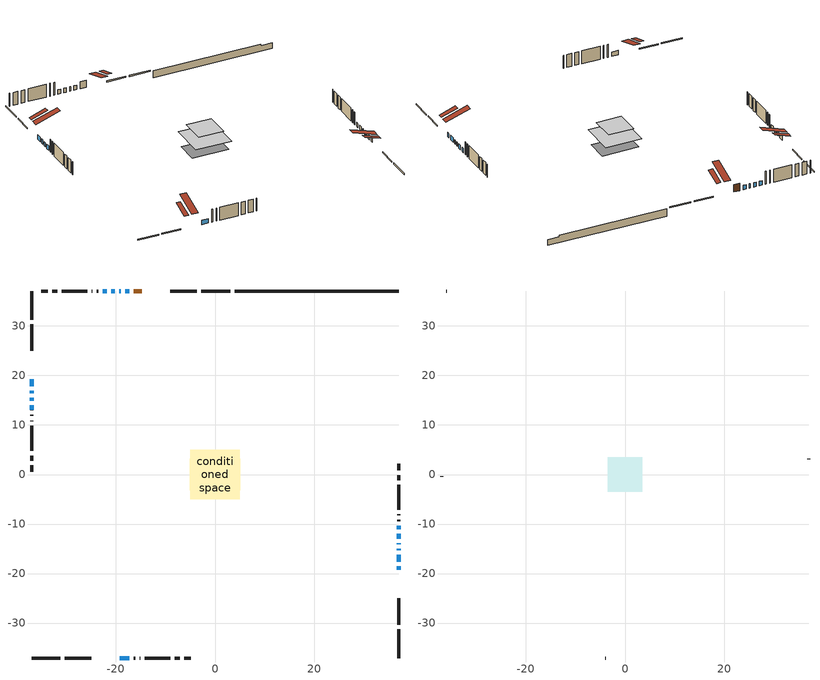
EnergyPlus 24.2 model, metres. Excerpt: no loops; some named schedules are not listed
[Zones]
conditioned space
 floor adiabatic (AdiabaticFloorConstruction): -4.99,-4.99 -4.99,4.99 4.99,4.99 4.99,-4.99 z1.67
 floor foundation (Slab1 construction): -5.09,-3.19 -5.09,3.19 5.09,3.19 5.09,-3.19 z-1.68
 wall outside (RimJoist1 construction): 3.03,37.06 -2.8,37.06 / -37.06,-37.06 -31.23,-37.06 / -37.06,37.06 -37.06,31.23 / 37.06,-37.06 37.06,-31.23 z0.45:0.75
 wall outside (RimJoist2 construction): -3.73,37.06 -9.02,37.06 / -30.3,-37.06 -25.01,-37.06 / -37.06,30.3 -37.06,25.01 / 37.06,-30.3 37.06,-25.01 z0.45:0.75
 wall outside (AdiabaticWallConstruction 1): -14.79,37.06 -16.41,37.06 z0.45:2.48
 wall outside (AdiabaticWallConstruction): -17.33,37.06 -18.15,37.06 / 37.06,-19.24 37.06,-18.53 / 37.06,-17.61 37.06,-16.21 / -37.06,19.24 -37.06,17.84 / -37.06,16.92 -37.06,16.44 / -19.08,37.06 -19.32,37.06 / 37.06,-15.28 37.06,-15.04 / 37.06,-14.11 37.06,-13.87 / -20.24,37.06 -20.95,37.06 / -21.88,37.06 -22.64,37.06 / -37.06,15.51 -37.06,14.9 / -37.06,13.97 -37.06,13.03 / -19.24,-37.06 -17.36,-37.06 / 37.06,-12.95 37.06,-12 / 37.06,-11.08 37.06,-10.33 z0.45:1.67
 wall outside (Wall1 construction): -23.56,37.06 -23.84,37.06 / -16.43,-37.06 -16.15,-37.06 / -37.06,12.1 -37.06,11.82 / 37.06,-9.4 37.06,-9.12 z0.45:4.11
 wall outside (Wall2 construction): -24.77,37.06 -24.92,37.06 / -15.22,-37.06 -15.07,-37.06 / -37.06,10.89 -37.06,10.74 / 37.06,-8.19 37.06,-8.04 z0.45:4.11
 wall outside (Wall3 construction): -25.85,37.06 -30.91,37.06 / -14.14,-37.06 -9.08,-37.06 / -37.06,9.81 -37.06,4.75 / 37.06,-7.11 37.06,-2.05 z0.45:4.11
 wall outside (Wall4 construction): -31.84,37.06 -32.84,37.06 / -8.15,-37.06 -7.15,-37.06 / -37.06,3.82 -37.06,2.82 / 37.06,-1.12 37.06,-0.12 z0.45:4.11
 wall outside (Wall5 construction): -33.77,37.06 -35.09,37.06 / -6.22,-37.06 -4.9,-37.06 / -37.06,1.89 -37.06,0.58 / 37.06,0.81 37.06,2.12 z0.45:4.11
 wall foundation (FoundationWall1 construction): 3.96,37.06,-1.68 3.96,37.06,0.45 33.75,37.06,0.45 33.75,37.06,0.01 37.06,37.06,0.01 37.06,37.06,-1.68
 window (WindowConstruction): -17.34,37.06 -18.15,37.06 z0.45:1.67
 window (WindowConstruction 8): 37.06,-19.24 37.06,-18.54 z0.45:1.67
 window (WindowConstruction 9): 37.06,-17.61 37.06,-16.21 z0.45:1.67
 window (WindowConstruction 10): -37.06,19.24 -37.06,17.84 z0.45:1.67
 window (WindowConstruction 11): -37.06,16.92 -37.06,16.44 z0.45:1.67
 window (WindowConstruction 12): -19.08,37.06 -19.32,37.06 z0.45:1.67
 window (WindowConstruction 13): 37.06,-15.28 37.06,-15.04 z0.45:1.67
 window (WindowConstruction 14): 37.06,-14.11 37.06,-13.88 z0.45:1.67
 window (WindowConstruction 1): -20.25,37.06 -20.95,37.06 z0.45:1.67
 window (WindowConstruction 2): -21.88,37.06 -22.63,37.06 z0.45:1.67
 window (WindowConstruction 3): -37.06,15.51 -37.06,14.9 z0.45:1.67
 window (WindowConstruction 4): -37.06,13.97 -37.06,13.03 z0.45:1.67
 window (WindowConstruction 5): -19.24,-37.06 -17.36,-37.06 z0.45:1.67
 window (WindowConstruction 6): 37.06,-12.95 37.06,-12 z0.45:1.67
 window (WindowConstruction 7): 37.06,-11.07 37.06,-10.33 z0.45:1.67
 door (Door): -14.79,37.06 -16.41,37.06 z0.45:2.48
 ceiling adiabatic (AdiabaticFloorConstruction): 4.99,-4.99 4.99,4.99 -4.99,4.99 -4.99,-4.99 z1.67
 roof outside (Roof1 construction): -11.16,37.06,4.11 -11.16,32.49,5.63 -9.95,32.49,5.63 -9.95,37.06,4.11; -22.87,-37.06,4.11 -22.87,-32.49,5.63 -24.08,-32.49,5.63 -24.08,-37.06,4.11; -37.06,22.87,4.11 -32.49,22.87,5.63 -32.49,24.08,5.63 -37.06,24.08,4.11; 37.06,-22.87,4.11 32.49,-22.87,5.63 32.49,-24.08,5.63 37.06,-24.08,4.11
attic - vented
 floor to conditioned space (Floor1 construction Reversed): -3.45,-3.45 -3.45,3.45 3.45,3.45 3.45,-3.45 z4.11
 wall outside (Wall6 construction): -36.01,37.06 -36.13,37.06 / -3.97,-37.06 -3.86,-37.06 / -37.06,-0.35 -37.06,-0.47 / 37.06,3.05 37.06,3.17 z0.45:4.11
 roof outside (Roof2 construction): -13.86,37.06,4.11 -13.86,30.34,6.35 -12.09,30.34,6.35 -12.09,37.06,4.11; -20.17,-37.06,4.11 -20.17,-30.34,6.35 -21.94,-30.34,6.35 -21.94,-37.06,4.11; -37.06,20.17,4.11 -30.34,20.17,6.35 -30.34,21.94,6.35 -37.06,21.94,4.11; 37.06,-20.17,4.11 30.34,-20.17,6.35 30.34,-21.94,6.35 37.06,-21.94,4.11
[Building]
Building 1: Terrain=Suburbs
[Site:Location]
Yorkton_SK: Latitude {deg}=51.26; Longitude {deg}=-102.46; Time Zone {hr}=-6; Elevation {m}=498; Keep Site Location Information=Yes
[Site:GroundTemperature:Shallow]
-4.19528, -6.84742, -7.05981, -5.80124, -0.748752, 4.2802, 8.64002, 11.4019, 11.6365, 9.39021, 5.14156, 0.266876
[Site:WaterMainsTemperature]
Calculation Method=Schedule; Temperature Schedule=mains temperature schedule
[Material] Roughness=Rough; Thermal Absorptance=0.9
Name | Thickness {m} | Conductivity {W/m-K} | Density {kg/m3} | Specific Heat {J/kg-K} | Solar Absorptance | Visible Absorptance
asphalt or fiberglass shingles | 0.00635 | 0.162714 | 1121.4 | 1465.45 | 0.84 | 0.84
ceiling loosefill ins | 0.338667 | 0.0480833 | 16.02 | 1046.75 | 0.7 | 0.7
ceiling stud and cavity | 0.1397 | 0.12494 | 65.682 | 1177.47 | 0.7 | 0.7
concrete 4.0 in. | 0.1016 | 1.803125 | 2242.8 | 837.4 | 0.7 | 0.7
concrete 8.0 in. | 0.2032 | 1.803125 | 2242.8 | 837.4 | 0.7 | 0.7
door material | 0.04445 | 0.0451087 | 512.64 | 1214.23 | 0.7 | 0.7
exterior vertical ins | 0.0231078 | 0.029427 | 32.04 | 1214.23 | 0.7 | 0.7
floor covering | 0.0127 | 0.0433444 | 54.468 | 1339.84 | 0.6 | 0.6
floor rigid ins; wall rigid ins | 0.512978 | 0.029427 | 32.04 | 1214.23 | 0.7 | 0.7
floor stud and cavity | 0.1397 | 1.75129 | 37.0049 | 1207.88 | 0.7 | 0.7
furniture material conditioned space 1 | 0.1524 | 0.115458 | 640.8 | 1214.23 | 0.6 | 0.6
gypsum board | 0.0127 | 0.160291 | 801 | 837.4 | 0.6 | 0.6
gypsum board 1 | 0.0127 | 0.160291 | 801 | 837.4 | 0.7 | 0.7
osb sheathing 0.5 in. | 0.0127 | 0.115458 | 512.64 | 1214.23 | 0.7 | 0.7
osb sheathing 0.75 in. | 0.01905 | 0.115458 | 512.64 | 1214.23 | 0.7 | 0.7
osb sheathing 2.0 in. | 0.0508 | 0.115458 | 512.64 | 1214.23 | 0.7 | 0.7
rim joist rigid ins | 0.051816 | 0.029427 | 32.04 | 1214.23 | 0.7 | 0.7
rim joist stud and cavity | 0.0508 | 0.271007 | 50.32683 | 1063.81 | 0.6 | 0.6
rim joist stud and cavity 1 | 0.0508 | 0.0440741 | 125.044 | 1163.47 | 0.6 | 0.6
roof stud and cavity | 0.2032 | 0.171782 | 78.34581 | 1123.46 | 0.7 | 0.7
wall stud and cavity | 0.1397 | 0.123006 | 139.0536 | 1170.24 | 0.7 | 0.7
wall stud and cavity 1 | 0.1397 | 0.126336 | 139.0536 | 1170.24 | 0.7 | 0.7
wall stud and cavity 2 | 0.1397 | 0.114817 | 139.0536 | 1170.24 | 0.7 | 0.7
wall stud and cavity 3 | 0.1397 | 0.115318 | 139.0536 | 1170.24 | 0.7 | 0.7
wall stud and cavity 4 | 0.1397 | 0.12021 | 139.0536 | 1170.24 | 0.7 | 0.7
wall stud and cavity 5 | 0.0889 | 6.1454 | 50.32683 | 1063.81 | 0.6 | 0.6
wall stud and cavity 6 | 0.0889 | 0.380278 | 52.3479 | 1209.89 | 0.7 | 0.7
wall stud and cavity 7 | 0.0889 | 0.391764 | 83.0341 | 1211.67 | 0.7 | 0.7
wood siding | 0.0254 | 0.102417 | 544.68 | 1172.36 | 0 | 0
wood siding 1 | 0.00254 | 0.102417 | 544.68 | 1172.36 | 0 | 0
wood siding 2; wood siding 3; wood siding 4 | 0.0254 | 0.102417 | 544.68 | 1172.36 | 0.7 | 0.7
[WindowMaterial:SimpleGlazingSystem]
Name | U-Factor {W/m2-K} | Solar Heat Gain Coefficient
WindowMaterial | 2.94461 | 0.64
WindowMaterial 1 | 2.98776 | 0.64
WindowMaterial 2 | 2.98152 | 0.64
WindowMaterial 3 | 2.99401 | 0.63
WindowMaterial 4 | 2.96789 | 0.65
WindowMaterial 5 | 2.98322 | 0.64
WindowMaterial 6 | 2.78619 | 0.58
WindowMaterial 7 | 2.73566 | 0.36
WindowMaterial 8 | 2.73225 | 0.54
[Construction]
AdiabaticFloorConstruction: floor stud and cavity, floor rigid ins, osb sheathing 0.75 in., floor covering
AdiabaticWallConstruction: wood siding 3, wall rigid ins, wall stud and cavity 6, gypsum board
AdiabaticWallConstruction 1: wood siding 4, wall rigid ins, wall stud and cavity 6, gypsum board
Door: door material
Floor1 construction Reversed: gypsum board, ceiling stud and cavity, ceiling loosefill ins
FoundationWall1 construction: concrete 8.0 in., gypsum board 1
furniture construction conditioned space 1: furniture material conditioned space 1
PartitionWallConstruction: gypsum board, wall stud and cavity 7, gypsum board
RimJoist1 construction: wood siding 2, rim joist stud and cavity
RimJoist2 construction: wood siding 2, rim joist rigid ins, osb sheathing 2.0 in., rim joist stud and cavity 1
Roof1 construction: asphalt or fiberglass shingles, osb sheathing 0.75 in., roof stud and cavity, gypsum board
Roof2 construction: asphalt or fiberglass shingles
Slab1 construction: concrete 4.0 in.
Wall1 construction: wood siding, osb sheathing 0.5 in., wall stud and cavity, gypsum board
Wall2 construction: wood siding, osb sheathing 0.5 in., wall stud and cavity 1, gypsum board
Wall3 construction: wood siding, osb sheathing 0.5 in., wall stud and cavity 2, gypsum board
Wall4 construction: wood siding, osb sheathing 0.5 in., wall stud and cavity 3, gypsum board
Wall5 construction: wood siding, osb sheathing 0.5 in., wall stud and cavity 4, gypsum board
Wall6 construction: wood siding 1, wall stud and cavity 5
WindowConstruction: WindowMaterial
WindowConstruction 1; WindowConstruction 8: WindowMaterial 1
WindowConstruction 10; WindowConstruction 9: WindowMaterial 6
WindowConstruction 11; WindowConstruction 12; WindowConstruction 13: WindowMaterial 7
WindowConstruction 14: WindowMaterial 8
WindowConstruction 2: WindowMaterial 2
WindowConstruction 3: WindowMaterial 3
WindowConstruction 4; WindowConstruction 5; WindowConstruction 6: WindowMaterial 4
WindowConstruction 7: WindowMaterial 5
[Zone] Multiplier=1; Part of Total Floor Area=Yes
Name | Volume {m3}
attic - vented | 17.3412
conditioned space | 411
[Space]
Name | Zone | Volume {m3}
attic - vented 1 | attic - vented | 17.3412
conditioned space 1 | conditioned space | 411
[ZoneInfiltration:EffectiveLeakageArea]
infil attic - vented 1: Zone or Space=attic - vented 1; Schedule=Always On Discrete; Effective Air Leakage Area {cm2}=1657.74; Stack Coefficient=0.000410205; Wind Coefficient=1.36842e-05
[ZoneMixing]
whole house fan mix: Zone or Space=attic - vented; Schedule=Always On Continuous; Design Flow Rate Calculation Method=Flow/Zone; Design Flow Rate {m3/s}=0; Source Zone or Space=conditioned space
[SurfaceProperty:ExposedFoundationPerimeter]
Slab1: Exposed Perimeter Calculation Method=TotalExposedPerimeter; Total Exposed Perimeter {m}=33.101
[InternalMass] Zone or ZoneList=conditioned space; Space or SpaceList=conditioned space 1
Name | Construction | Surface Area {m2}
furniture mass conditioned space 1 | furniture construction conditioned space 1 | 65.7802
partition wall mass | PartitionWallConstruction | 164.45
[Lights]
interior lighting: Zone or ZoneList or Space or SpaceList=conditioned space 1; Schedule=interior lighting schedule; Design Level Calculation Method=LightingLevel; Lighting Level {W}=343.2; Return Air Fraction=0; Fraction Radiant=0.6; Fraction Visible=0.2; Fraction Replaceable=1
[People]
occupants: Zone or ZoneList or Space or SpaceList=conditioned space 1; Number of People Schedule=occupants schedule; Number of People Calculation Method=People; Number of People=3; Fraction Radiant=0.314171; Sensible Heat Fraction=0.56303; Activity Level Schedule=occupants activity schedule; Carbon Dioxide Generation Rate {m3/s-W}=0; Enable ASHRAE 55 Comfort Warnings=No; Mean Radiant Temperature Calculation Type=EnclosureAveraged
[ElectricEquipment] Zone or ZoneList or Space or SpaceList=conditioned space 1; Design Level Calculation Method=EquipmentLevel
Name | Schedule | Design Level {W} | Fraction Latent | Fraction Radiant | Fraction Lost
clothes dryer | clothes dryer schedule | 140.772 | 0.015 | 0.081 | 0.85
clothes washer | clothes washer schedule | 32.1985 | 0.03 | 0.162 | 0.7
cooking range | cooking range schedule | 215.147 | 0.08 | 0.432 | 0.2
dishwasher | dishwasher schedule | 66.8632 | 0.3 | 0.18 | 0.4
fridge | fridge schedule | 72.9452 | 0 | 0.6 | 0
mech vent house fan | mech vent house fan schedule | 0 | 0 | 0 | 1
mech vent house fan cfis | mech vent house fan cfis schedule | 0 | 0 | 0 | 0
misc plug loads | misc plug loads schedule | 494.7 | 0.045 | 0.513 | 0.1
whole house fan | Always On Discrete | 0 | 0 | 0 | 1
[OtherEquipment] Zone or ZoneList or Space or SpaceList=conditioned space 1; Design Level Calculation Method=EquipmentLevel
Name | Fuel Type | Schedule | Design Level {W} | Fraction Latent | Fraction Radiant | Fraction Lost
clothes dryer 1 | Electricity | clothes dryer schedule | 0 | 0.015 | 0.081 | 0.85
cooking range 1 | Electricity | cooking range schedule | 0 | 0.08 | 0.432 | 0.2
general water use latent | None | general water use schedule | 62.594 | 1 | 0 | 0
general water use sensible | None | general water use schedule | -61.6891 | 0 | 0.6 | 0
mech vent house fan latent load | None | Always On Discrete | 0 | 1 | 0 | 0
mech vent house fan sensible load | None | Always On Discrete | 0 | 0 | 0 | 0
water heater energy adjustment1 | NaturalGas | Always On Discrete | 0.01 | 0 | 0 | 1
[ZoneInfiltration:DesignFlowRate] Zone or ZoneList or Space or SpaceList=conditioned space 1; Schedule=Always On Discrete; Design Flow Rate Calculation Method=Flow/Zone; Design Flow Rate {m3/s}=0
infil flow; natural vent flow; whole house fan flow
[Foundation:Kiva]
Foundation Kiva 1: Initial Indoor Air Temperature {C}=21; Wall Height Above Grade {m}=0.450007; Wall Depth Below Slab {m}=0.2032; Custom Block Material Name 1=exterior vertical ins; Custom Block Depth 1 {m}=2.13; Custom Block X Position 1 {m}=0.2159; Custom Block Z Position 1 {m}=0
[Foundation:Kiva:Settings]
Soil Conductivity {W/m-K}=0.849921; Soil Density {kg/m3}=1842.3; Soil Specific Heat {J/kg-K}=418.7; Ground Solar Absorptivity=0.9; Ground Thermal Absorptivity=0.9; Ground Surface Roughness {m}=0.03; Far-Field Width {m}=40; Deep-Ground Boundary Condition=ZeroFlux; Deep-Ground Depth {m}=40; Minimum Cell Dimension {m}=0.2; Maximum Cell Growth Coefficient=3; Simulation Timestep=Timestep
[Exterior:Lights]
exterior lighting: Schedule=exterior lighting schedule; Design Level {W}=75.6
[Schedule:Constant]
Name | Hourly Value
Always On Continuous; mech vent house fan schedule; mech vent house fan cfis schedule; Always On Discrete | 1
occupants activity schedule | 117.228
fridge schedule | 0
[Schedule:Week:Daily]
interior lighting schedule Week Rule - Jan1-Jan27: interior lighting schedule day, interior lighting schedule day, interior lighting schedule day, interior lighting schedule day, interior lighting schedule day, interior lighting schedule day, interior lighting schedule day, interior lighting schedule default day, interior lighting schedule default day, interior lighting schedule default day, interior lighting schedule default day, interior lighting schedule default day
interior lighting schedule Week Rule - Jan28-Feb3: interior lighting schedule day, interior lighting schedule day, interior lighting schedule day, interior lighting schedule day, interior lighting schedule day 1, interior lighting schedule day 1, interior lighting schedule day 1, interior lighting schedule default day, interior lighting schedule default day, interior lighting schedule default day, interior lighting schedule default day, interior lighting schedule default day
interior lighting schedule Week Rule - Feb4-Feb24: interior lighting schedule day 1, interior lighting schedule day 1, interior lighting schedule day 1, interior lighting schedule day 1, interior lighting schedule day 1, interior lighting schedule day 1, interior lighting schedule day 1, interior lighting schedule default day, interior lighting schedule default day, interior lighting schedule default day, interior lighting schedule default day, interior lighting schedule default day
interior lighting schedule Week Rule - Feb25-Mar3: interior lighting schedule day 1, interior lighting schedule day 1, interior lighting schedule day 1, interior lighting schedule day 1, interior lighting schedule day 2, interior lighting schedule day 2, interior lighting schedule day 2, interior lighting schedule default day, interior lighting schedule default day, interior lighting schedule default day, interior lighting schedule default day, interior lighting schedule default day
interior lighting schedule Week Rule - Mar4-Mar31: interior lighting schedule day 2, interior lighting schedule day 2, interior lighting schedule day 2, interior lighting schedule day 2, interior lighting schedule day 2, interior lighting schedule day 2, interior lighting schedule day 2, interior lighting schedule default day, interior lighting schedule default day, interior lighting schedule default day, interior lighting schedule default day, interior lighting schedule default day
interior lighting schedule Week Rule - Apr1-Apr28: interior lighting schedule day 3, interior lighting schedule day 3, interior lighting schedule day 3, interior lighting schedule day 3, interior lighting schedule day 3, interior lighting schedule day 3, interior lighting schedule day 3, interior lighting schedule default day, interior lighting schedule default day, interior lighting schedule default day, interior lighting schedule default day, interior lighting schedule default day
interior lighting schedule Week Rule - Apr29-May5: interior lighting schedule day 3, interior lighting schedule day 3, interior lighting schedule day 4, interior lighting schedule day 4, interior lighting schedule day 4, interior lighting schedule day 4, interior lighting schedule day 4, interior lighting schedule default day, interior lighting schedule default day, interior lighting schedule default day, interior lighting schedule default day, interior lighting schedule default day
interior lighting schedule Week Rule - May6-May26: interior lighting schedule day 4, interior lighting schedule day 4, interior lighting schedule day 4, interior lighting schedule day 4, interior lighting schedule day 4, interior lighting schedule day 4, interior lighting schedule day 4, interior lighting schedule default day, interior lighting schedule default day, interior lighting schedule default day, interior lighting schedule default day, interior lighting schedule default day
interior lighting schedule Week Rule - May27-Jun2: interior lighting schedule day 4, interior lighting schedule day 4, interior lighting schedule day 4, interior lighting schedule day 4, interior lighting schedule day 4, interior lighting schedule day 5, interior lighting schedule day 5, interior lighting schedule default day, interior lighting schedule default day, interior lighting schedule default day, interior lighting schedule default day, interior lighting schedule default day
interior lighting schedule Week Rule - Jun3-Jun30: interior lighting schedule day 5, interior lighting schedule day 5, interior lighting schedule day 5, interior lighting schedule day 5, interior lighting schedule day 5, interior lighting schedule day 5, interior lighting schedule day 5, interior lighting schedule default day, interior lighting schedule default day, interior lighting schedule default day, interior lighting schedule default day, interior lighting schedule default day
interior lighting schedule Week Rule - Jul1-Jul28: interior lighting schedule day 6, interior lighting schedule day 6, interior lighting schedule day 6, interior lighting schedule day 6, interior lighting schedule day 6, interior lighting schedule day 6, interior lighting schedule day 6, interior lighting schedule default day, interior lighting schedule default day, interior lighting schedule default day, interior lighting schedule default day, interior lighting schedule default day
interior lighting schedule Week Rule - Jul29-Aug4: interior lighting schedule day 6, interior lighting schedule day 6, interior lighting schedule day 6, interior lighting schedule day 7, interior lighting schedule day 7, interior lighting schedule day 7, interior lighting schedule day 7, interior lighting schedule default day, interior lighting schedule default day, interior lighting schedule default day, interior lighting schedule default day, interior lighting schedule default day
interior lighting schedule Week Rule - Aug5-Aug25: interior lighting schedule day 7, interior lighting schedule day 7, interior lighting schedule day 7, interior lighting schedule day 7, interior lighting schedule day 7, interior lighting schedule day 7, interior lighting schedule day 7, interior lighting schedule default day, interior lighting schedule default day, interior lighting schedule default day, interior lighting schedule default day, interior lighting schedule default day
interior lighting schedule Week Rule - Aug26-Sep1: interior lighting schedule day 7, interior lighting schedule day 7, interior lighting schedule day 7, interior lighting schedule day 7, interior lighting schedule day 7, interior lighting schedule day 7, interior lighting schedule day 8, interior lighting schedule default day, interior lighting schedule default day, interior lighting schedule default day, interior lighting schedule default day, interior lighting schedule default day
interior lighting schedule Week Rule - Sep2-Sep29: interior lighting schedule day 8, interior lighting schedule day 8, interior lighting schedule day 8, interior lighting schedule day 8, interior lighting schedule day 8, interior lighting schedule day 8, interior lighting schedule day 8, interior lighting schedule default day, interior lighting schedule default day, interior lighting schedule default day, interior lighting schedule default day, interior lighting schedule default day
interior lighting schedule Week Rule - Sep30-Oct6: interior lighting schedule day 8, interior lighting schedule day 9, interior lighting schedule day 9, interior lighting schedule day 9, interior lighting schedule day 9, interior lighting schedule day 9, interior lighting schedule day 9, interior lighting schedule default day, interior lighting schedule default day, interior lighting schedule default day, interior lighting schedule default day, interior lighting schedule default day
interior lighting schedule Week Rule - Oct7-Oct27: interior lighting schedule day 9, interior lighting schedule day 9, interior lighting schedule day 9, interior lighting schedule day 9, interior lighting schedule day 9, interior lighting schedule day 9, interior lighting schedule day 9, interior lighting schedule default day, interior lighting schedule default day, interior lighting schedule default day, interior lighting schedule default day, interior lighting schedule default day
interior lighting schedule Week Rule - Oct28-Nov3: interior lighting schedule day 9, interior lighting schedule day 9, interior lighting schedule day 9, interior lighting schedule day 9, interior lighting schedule day 10, interior lighting schedule day 10, interior lighting schedule day 10, interior lighting schedule default day, interior lighting schedule default day, interior lighting schedule default day, interior lighting schedule default day, interior lighting schedule default day
interior lighting schedule Week Rule - Nov4-Nov24: interior lighting schedule day 10, interior lighting schedule day 10, interior lighting schedule day 10, interior lighting schedule day 10, interior lighting schedule day 10, interior lighting schedule day 10, interior lighting schedule day 10, interior lighting schedule default day, interior lighting schedule default day, interior lighting schedule default day, interior lighting schedule default day, interior lighting schedule default day
interior lighting schedule Week Rule - Nov25-Dec1: interior lighting schedule day 10, interior lighting schedule day 10, interior lighting schedule day 10, interior lighting schedule day 10, interior lighting schedule day 10, interior lighting schedule day 10, interior lighting schedule day 11, interior lighting schedule default day, interior lighting schedule default day, interior lighting schedule default day, interior lighting schedule default day, interior lighting schedule default day
interior lighting schedule Week Rule - Dec2-Dec31: interior lighting schedule day 11, interior lighting schedule day 11, interior lighting schedule day 11, interior lighting schedule day 11, interior lighting schedule day 11, interior lighting schedule day 11, interior lighting schedule day 11, interior lighting schedule default day, interior lighting schedule default day, interior lighting schedule default day, interior lighting schedule default day, interior lighting schedule default day
occupants schedule Week Rule - Jan1-Dec31: occupants schedule day, occupants schedule day, occupants schedule day, occupants schedule day, occupants schedule day, occupants schedule day, occupants schedule day, occupants schedule default day, occupants schedule default day, occupants schedule default day, occupants schedule default day, occupants schedule default day
clothes dryer schedule Week Rule - Jan1-Dec31: clothes dryer schedule day, clothes dryer schedule day, clothes dryer schedule day, clothes dryer schedule day, clothes dryer schedule day, clothes dryer schedule day, clothes dryer schedule day, clothes dryer schedule default day, clothes dryer schedule default day, clothes dryer schedule default day, clothes dryer schedule default day, clothes dryer schedule default day
clothes washer schedule Week Rule - Jan1-Dec31: clothes washer schedule day, clothes washer schedule day, clothes washer schedule day, clothes washer schedule day, clothes washer schedule day, clothes washer schedule day, clothes washer schedule day, clothes washer schedule default day, clothes washer schedule default day, clothes washer schedule default day, clothes washer schedule default day, clothes washer schedule default day
cooking range schedule Week Rule - Jan1-Dec31: cooking range schedule day, cooking range schedule day, cooking range schedule day, cooking range schedule day, cooking range schedule day, cooking range schedule day, cooking range schedule day, cooking range schedule default day, cooking range schedule default day, cooking range schedule default day, cooking range schedule default day, cooking range schedule default day
dishwasher schedule Week Rule - Jan1-Dec31: dishwasher schedule day, dishwasher schedule day, dishwasher schedule day, dishwasher schedule day, dishwasher schedule day, dishwasher schedule day, dishwasher schedule day, dishwasher schedule default day, dishwasher schedule default day, dishwasher schedule default day, dishwasher schedule default day, dishwasher schedule default day
misc plug loads schedule Week Rule - Jan1-Dec31: misc plug loads schedule day, misc plug loads schedule day, misc plug loads schedule day, misc plug loads schedule day, misc plug loads schedule day, misc plug loads schedule day, misc plug loads schedule day, misc plug loads schedule default day, misc plug loads schedule default day, misc plug loads schedule default day, misc plug loads schedule default day, misc plug loads schedule default day
general water use schedule Week Rule - Jan1-Dec31: general water use schedule day, general water use schedule day, general water use schedule day, general water use schedule day, general water use schedule day, general water use schedule day, general water use schedule day, general water use schedule default day, general water use schedule default day, general water use schedule default day, general water use schedule default day, general water use schedule default day
exterior lighting schedule Week Rule - Jan1-Jan27: exterior lighting schedule day, exterior lighting schedule day, exterior lighting schedule day, exterior lighting schedule day, exterior lighting schedule day, exterior lighting schedule day, exterior lighting schedule day, exterior lighting schedule default day, exterior lighting schedule default day, exterior lighting schedule default day, exterior lighting schedule default day, exterior lighting schedule default day
exterior lighting schedule Week Rule - Jan28-Feb3: exterior lighting schedule day, exterior lighting schedule day, exterior lighting schedule day, exterior lighting schedule day, exterior lighting schedule day 1, exterior lighting schedule day 1, exterior lighting schedule day 1, exterior lighting schedule default day, exterior lighting schedule default day, exterior lighting schedule default day, exterior lighting schedule default day, exterior lighting schedule default day
exterior lighting schedule Week Rule - Feb4-Feb24: exterior lighting schedule day 1, exterior lighting schedule day 1, exterior lighting schedule day 1, exterior lighting schedule day 1, exterior lighting schedule day 1, exterior lighting schedule day 1, exterior lighting schedule day 1, exterior lighting schedule default day, exterior lighting schedule default day, exterior lighting schedule default day, exterior lighting schedule default day, exterior lighting schedule default day
exterior lighting schedule Week Rule - Feb25-Mar3: exterior lighting schedule day 1, exterior lighting schedule day 1, exterior lighting schedule day 1, exterior lighting schedule day 1, exterior lighting schedule day 2, exterior lighting schedule day 2, exterior lighting schedule day 2, exterior lighting schedule default day, exterior lighting schedule default day, exterior lighting schedule default day, exterior lighting schedule default day, exterior lighting schedule default day
exterior lighting schedule Week Rule - Mar4-Mar31: exterior lighting schedule day 2, exterior lighting schedule day 2, exterior lighting schedule day 2, exterior lighting schedule day 2, exterior lighting schedule day 2, exterior lighting schedule day 2, exterior lighting schedule day 2, exterior lighting schedule default day, exterior lighting schedule default day, exterior lighting schedule default day, exterior lighting schedule default day, exterior lighting schedule default day
exterior lighting schedule Week Rule - Apr1-Apr28: exterior lighting schedule day 3, exterior lighting schedule day 3, exterior lighting schedule day 3, exterior lighting schedule day 3, exterior lighting schedule day 3, exterior lighting schedule day 3, exterior lighting schedule day 3, exterior lighting schedule default day, exterior lighting schedule default day, exterior lighting schedule default day, exterior lighting schedule default day, exterior lighting schedule default day
exterior lighting schedule Week Rule - Apr29-May5: exterior lighting schedule day 3, exterior lighting schedule day 3, exterior lighting schedule day 4, exterior lighting schedule day 4, exterior lighting schedule day 4, exterior lighting schedule day 4, exterior lighting schedule day 4, exterior lighting schedule default day, exterior lighting schedule default day, exterior lighting schedule default day, exterior lighting schedule default day, exterior lighting schedule default day
exterior lighting schedule Week Rule - May6-May26: exterior lighting schedule day 4, exterior lighting schedule day 4, exterior lighting schedule day 4, exterior lighting schedule day 4, exterior lighting schedule day 4, exterior lighting schedule day 4, exterior lighting schedule day 4, exterior lighting schedule default day, exterior lighting schedule default day, exterior lighting schedule default day, exterior lighting schedule default day, exterior lighting schedule default day
exterior lighting schedule Week Rule - May27-Jun2: exterior lighting schedule day 4, exterior lighting schedule day 4, exterior lighting schedule day 4, exterior lighting schedule day 4, exterior lighting schedule day 4, exterior lighting schedule day 5, exterior lighting schedule day 5, exterior lighting schedule default day, exterior lighting schedule default day, exterior lighting schedule default day, exterior lighting schedule default day, exterior lighting schedule default day
exterior lighting schedule Week Rule - Jun3-Jun30: exterior lighting schedule day 5, exterior lighting schedule day 5, exterior lighting schedule day 5, exterior lighting schedule day 5, exterior lighting schedule day 5, exterior lighting schedule day 5, exterior lighting schedule day 5, exterior lighting schedule default day, exterior lighting schedule default day, exterior lighting schedule default day, exterior lighting schedule default day, exterior lighting schedule default day
exterior lighting schedule Week Rule - Jul1-Jul28: exterior lighting schedule day 6, exterior lighting schedule day 6, exterior lighting schedule day 6, exterior lighting schedule day 6, exterior lighting schedule day 6, exterior lighting schedule day 6, exterior lighting schedule day 6, exterior lighting schedule default day, exterior lighting schedule default day, exterior lighting schedule default day, exterior lighting schedule default day, exterior lighting schedule default day
exterior lighting schedule Week Rule - Jul29-Aug4: exterior lighting schedule day 6, exterior lighting schedule day 6, exterior lighting schedule day 6, exterior lighting schedule day 7, exterior lighting schedule day 7, exterior lighting schedule day 7, exterior lighting schedule day 7, exterior lighting schedule default day, exterior lighting schedule default day, exterior lighting schedule default day, exterior lighting schedule default day, exterior lighting schedule default day
exterior lighting schedule Week Rule - Aug5-Aug25: exterior lighting schedule day 7, exterior lighting schedule day 7, exterior lighting schedule day 7, exterior lighting schedule day 7, exterior lighting schedule day 7, exterior lighting schedule day 7, exterior lighting schedule day 7, exterior lighting schedule default day, exterior lighting schedule default day, exterior lighting schedule default day, exterior lighting schedule default day, exterior lighting schedule default day
exterior lighting schedule Week Rule - Aug26-Sep1: exterior lighting schedule day 7, exterior lighting schedule day 7, exterior lighting schedule day 7, exterior lighting schedule day 7, exterior lighting schedule day 7, exterior lighting schedule day 7, exterior lighting schedule day 8, exterior lighting schedule default day, exterior lighting schedule default day, exterior lighting schedule default day, exterior lighting schedule default day, exterior lighting schedule default day
exterior lighting schedule Week Rule - Sep2-Sep29: exterior lighting schedule day 8, exterior lighting schedule day 8, exterior lighting schedule day 8, exterior lighting schedule day 8, exterior lighting schedule day 8, exterior lighting schedule day 8, exterior lighting schedule day 8, exterior lighting schedule default day, exterior lighting schedule default day, exterior lighting schedule default day, exterior lighting schedule default day, exterior lighting schedule default day
exterior lighting schedule Week Rule - Sep30-Oct6: exterior lighting schedule day 8, exterior lighting schedule day 9, exterior lighting schedule day 9, exterior lighting schedule day 9, exterior lighting schedule day 9, exterior lighting schedule day 9, exterior lighting schedule day 9, exterior lighting schedule default day, exterior lighting schedule default day, exterior lighting schedule default day, exterior lighting schedule default day, exterior lighting schedule default day
exterior lighting schedule Week Rule - Oct7-Oct27: exterior lighting schedule day 9, exterior lighting schedule day 9, exterior lighting schedule day 9, exterior lighting schedule day 9, exterior lighting schedule day 9, exterior lighting schedule day 9, exterior lighting schedule day 9, exterior lighting schedule default day, exterior lighting schedule default day, exterior lighting schedule default day, exterior lighting schedule default day, exterior lighting schedule default day
[Schedule:Year]
interior lighting schedule: interior lighting schedule Week Rule - Jan1-Jan27, 1, 1, 1, 27, interior lighting schedule Week Rule - Jan28-Feb3, 1, 28, 2, 3, interior lighting schedule Week Rule - Feb4-Feb24, 2, 4, 2, 24, interior lighting schedule Week Rule - Feb25-Mar3, 2, 25, 3, 3, interior lighting schedule Week Rule - Mar4-Mar31, 3, 4, 3, 31, interior lighting schedule Week Rule - Apr1-Apr28, 4, 1, 4, 28, interior lighting schedule Week Rule - Apr29-May5, 4, 29, 5, 5, interior lighting schedule Week Rule - May6-May26, 5, 6, 5, 26, interior lighting schedule Week Rule - May27-Jun2, 5, 27, 6, 2, interior lighting schedule Week Rule - Jun3-Jun30, 6, 3, 6, 30, interior lighting schedule Week Rule - Jul1-Jul28, 7, 1, 7, 28, interior lighting schedule Week Rule - Jul29-Aug4, 7, 29, 8, 4, interior lighting schedule Week Rule - Aug5-Aug25, 8, 5, 8, 25, interior lighting schedule Week Rule - Aug26-Sep1, 8, 26, 9, 1, interior lighting schedule Week Rule - Sep2-Sep29, 9, 2, 9, 29, interior lighting schedule Week Rule - Sep30-Oct6, 9, 30, 10, 6, interior lighting schedule Week Rule - Oct7-Oct27, 10, 7, 10, 27, interior lighting schedule Week Rule - Oct28-Nov3, 10, 28, 11, 3, interior lighting schedule Week Rule - Nov4-Nov24, 11, 4, 11, 24, interior lighting schedule Week Rule - Nov25-Dec1, 11, 25, 12, 1, interior lighting schedule Week Rule - Dec2-Dec31, 12, 2, 12, 31
occupants schedule: occupants schedule Week Rule - Jan1-Dec31, 1, 1, 12, 31
clothes dryer schedule: clothes dryer schedule Week Rule - Jan1-Dec31, 1, 1, 12, 31
clothes washer schedule: clothes washer schedule Week Rule - Jan1-Dec31, 1, 1, 12, 31
cooking range schedule: cooking range schedule Week Rule - Jan1-Dec31, 1, 1, 12, 31
dishwasher schedule: dishwasher schedule Week Rule - Jan1-Dec31, 1, 1, 12, 31
misc plug loads schedule: misc plug loads schedule Week Rule - Jan1-Dec31, 1, 1, 12, 31
general water use schedule: general water use schedule Week Rule - Jan1-Dec31, 1, 1, 12, 31
exterior lighting schedule: exterior lighting schedule Week Rule - Jan1-Jan27, 1, 1, 1, 27, exterior lighting schedule Week Rule - Jan28-Feb3, 1, 28, 2, 3, exterior lighting schedule Week Rule - Feb4-Feb24, 2, 4, 2, 24, exterior lighting schedule Week Rule - Feb25-Mar3, 2, 25, 3, 3, exterior lighting schedule Week Rule - Mar4-Mar31, 3, 4, 3, 31, exterior lighting schedule Week Rule - Apr1-Apr28, 4, 1, 4, 28, exterior lighting schedule Week Rule - Apr29-May5, 4, 29, 5, 5, exterior lighting schedule Week Rule - May6-May26, 5, 6, 5, 26, exterior lighting schedule Week Rule - May27-Jun2, 5, 27, 6, 2, exterior lighting schedule Week Rule - Jun3-Jun30, 6, 3, 6, 30, exterior lighting schedule Week Rule - Jul1-Jul28, 7, 1, 7, 28, exterior lighting schedule Week Rule - Jul29-Aug4, 7, 29, 8, 4, exterior lighting schedule Week Rule - Aug5-Aug25, 8, 5, 8, 25, exterior lighting schedule Week Rule - Aug26-Sep1, 8, 26, 9, 1, exterior lighting schedule Week Rule - Sep2-Sep29, 9, 2, 9, 29, exterior lighting schedule Week Rule - Sep30-Oct6, 9, 30, 10, 6, exterior lighting schedule Week Rule - Oct7-Oct27, 10, 7, 10, 27, exterior lighting schedule Week Rule - Oct28-Nov3, 10, 28, 11, 3, exterior lighting schedule Week Rule - Nov4-Nov24, 11, 4, 11, 24, exterior lighting schedule Week Rule - Nov25-Dec1, 11, 25, 12, 1, exterior lighting schedule Week Rule - Dec2-Dec31, 12, 2, 12, 31
[Schedule:Compact]
mains temperature schedule: Through: 01/01, For: AllDays, Until: 24:00, 2.40667, Through: 01/02, For: AllDays, Until: 24:00, 2.32778, Through: 01/03, For: AllDays, Until: 24:00, 2.25, Through: 01/04, For: AllDays, Until: 24:00, 2.17333, Through: 01/05, For: AllDays, Until: 24:00, 2.09778, Through: 01/06, For: AllDays, Until: 24:00, 2.02278, Through: 01/07, For: AllDays, Until: 24:00, 1.94889, Through: 01/08, For: AllDays, Until: 24:00, 1.87611, Through: 01/09, For: AllDays, Until: 24:00, 1.80444, Through: 01/10, For: AllDays, Until: 24:00, 1.73389, Through: 01/11, For: AllDays, Until: 24:00, 1.66444, Through: 01/12, For: AllDays, Until: 24:00, 1.59611, Through: 01/13, For: AllDays, Until: 24:00, 1.52889, Through: 01/14, For: AllDays, Until: 24:00, 1.46333, Through: 01/15, For: AllDays, Until: 24:00, 1.39833, Through: 01/16, For: AllDays, Until: 24:00, 1.33444, Through: 01/17, For: AllDays, Until: 24:00, 1.27222, Through: 01/18, For: AllDays, Until: 24:00, 1.21111, Through: 01/19, For: AllDays, Until: 24:00, 1.15111, Through: 01/20, For: AllDays, Until: 24:00, 1.09222, Through: 01/21, For: AllDays, Until: 24:00, 1.035, Through: 01/22, For: AllDays, Until: 24:00, 0.978889, Through: 01/23, For: AllDays, Until: 24:00, 0.924444, Through: 01/24, For: AllDays, Until: 24:00, 0.871111, Through: 01/25, For: AllDays, Until: 24:00, 0.818889, Through: 01/26, For: AllDays, Until: 24:00, 0.768333, Through: 01/27, For: AllDays, Until: 24:00, 0.718889, Through: 01/28, For: AllDays, Until: 24:00, 0.671111, Through: 01/29, For: AllDays, Until: 24:00, 0.625, Through: 01/30, For: AllDays, Until: 24:00, 0.58, Through: 01/31, For: AllDays, Until: 24:00, 0.536111, Through: 02/01, For: AllDays, Until: 24:00, 0.494444, Through: 02/02, For: AllDays, Until: 24:00, 0.453889, Through: 02/03, For: AllDays, Until: 24:00, 0.414444, Through: 02/04, For: AllDays, Until: 24:00, 0.377222, Through: 02/05, For: AllDays, Until: 24:00, 0.341111, Through: 02/06, For: AllDays, Until: 24:00, 0.306111, Through: 02/07, For: AllDays, Until: 24:00, 0.273333, Through: 02/08, For: AllDays, Until: 24:00, 0.241667, Through: 02/09, For: AllDays, Until: 24:00, 0.211667, Through: 02/10, For: AllDays, Until: 24:00, 0.183333, Through: 02/11, For: AllDays, Until: 24:00, 0.156111, Through: 02/12, For: AllDays, Until: 24:00, 0.131111, Through: 02/13, For: AllDays, Until: 24:00, 0.107222, Through: 02/14, For: AllDays, Until: 24:00, 0.085, Through: 02/15, For: AllDays, Until: 24:00, 0.0644444, Through: 02/16, For: AllDays, Until: 24:00, 0.0455556, Through: 02/17, For: AllDays, Until: 24:00, 0.0283333, Through: 02/18, For: AllDays, Until: 24:00, 0.0127778, Through: 02/19, For: AllDays, Until: 24:00, 0, Through: 02/20, For: AllDays, Until: 24:00, 0, Through: 02/21, For: AllDays, Until: 24:00, 0, Through: 02/22, For: AllDays, Until: 24:00, 0, Through: 02/23, For: AllDays, Until: 24:00, 0, Through: 02/24, For: AllDays, Until: 24:00, 0, Through: 02/25, For: AllDays, Until: 24:00, 0, Through: 02/26, For: AllDays, Until: 24:00, 0, Through: 02/27, For: AllDays, Until: 24:00, 0, Through: 02/28, For: AllDays, Until: 24:00, 0, Through: 03/01, For: AllDays, Until: 24:00, 0, Through: 03/02, For: AllDays, Until: 24:00, 0, Through: 03/03, For: AllDays, Until: 24:00, 0, Through: 03/04, For: AllDays, Until: 24:00, 0, Through: 03/05, For: AllDays, Until: 24:00, 0, Through: 03/06, For: AllDays, Until: 24:00, 0, Through: 03/07, For: AllDays, Until: 24:00, 0, Through: 03/08, For: AllDays, Until: 24:00, 0.00777778, Through: 03/09, For: AllDays, Until: 24:00, 0.0227778, Through: 03/10, For: AllDays, Until: 24:00, 0.04, Through: 03/11, For: AllDays, Until: 24:00, 0.0583333, Through: 03/12, For: AllDays, Until: 24:00, 0.0783333, Through: 03/13, For: AllDays, Until: 24:00, 0.1, Through: 03/14, For: AllDays, Until: 24:00, 0.122778, Through: 03/15, For: AllDays, Until: 24:00, 0.147778, Through: 03/16, For: AllDays, Until: 24:00, 0.174444, Through: 03/17, For: AllDays, Until: 24:00, 0.202222, Through: 03/18, For: AllDays, Until: 24:00, 0.231667, Through: 03/19, For: AllDays, Until: 24:00, 0.262778, Through: 03/20, For: AllDays, Until: 24:00, 0.295, Through: 03/21, For: AllDays, Until: 24:00, 0.329444, Through: 03/22, For: AllDays, Until: 24:00, 0.365, Through: 03/23, For: AllDays, Until: 24:00, 0.402222, Through: 03/24, For: AllDays, Until: 24:00, 0.440556, Through: 03/25, For: AllDays, Until: 24:00, 0.480556, Through: 03/26, For: AllDays, Until: 24:00, 0.522222, Through: 03/27, For: AllDays, Until: 24:00, 0.565556, Through: 03/28, For: AllDays, Until: 24:00, 0.61, Through: 03/29, For: AllDays, Until: 24:00, 0.655556, Through: 03/30, For: AllDays, Until: 24:00, 0.703333, Through: 03/31, For: AllDays, Until: 24:00, 0.751667, Through: 04/01, For: AllDays, Until: 24:00, 0.802222, Through: 04/02, For: AllDays, Until: 24:00, 0.853889, Through: 04/03, For: AllDays, Until: 24:00, 0.906667, Through: 04/04, For: AllDays, Until: 24:00, 0.961111, Through: 04/05, For: AllDays, Until: 24:00, 1.01667, Through: 04/06, For: AllDays, Until: 24:00, 1.07333, Through: 04/07, For: AllDays, Until: 24:00, 1.13167, Through: 04/08, For: AllDays, Until: 24:00, 1.19111, Through: 04/09, For: AllDays, Until: 24:00, 1.25167, Through: 04/10, For: AllDays, Until: 24:00, 1.31389, Through: 04/11, For: AllDays, Until: 24:00, 1.37722, Through: 04/12, For: AllDays, Until: 24:00, 1.44167, Through: 04/13, For: AllDays, Until: 24:00, 1.50722, Through: 04/14, For: AllDays, Until: 24:00, 1.57389, Through: 04/15, For: AllDays, Until: 24:00, 1.64167, Through: 04/16, For: AllDays, Until: 24:00, 1.71111, Through: 04/17, For: AllDays, Until: 24:00, 1.78111, Through: 04/18, For: AllDays, Until: 24:00, 1.85278, Through: 04/19, For: AllDays, Until: 24:00, 1.925, Through: 04/20, For: AllDays, Until: 24:00, 1.99833, Through: 04/21, For: AllDays, Until: 24:00, 2.07278, Through: 04/22, For: AllDays, Until: 24:00, 2.14833, Through: 04/23, For: AllDays, Until: 24:00, 2.22444, Through: 04/24, For: AllDays, Until: 24:00, 2.30222, Through: 04/25, For: AllDays, Until: 24:00, 2.38056, Through: 04/26, For: AllDays, Until: 24:00, 2.45944, Through: 04/27, For: AllDays, Until: 24:00, 2.53944, Through: 04/28, For: AllDays, Until: 24:00, 2.62056, Through: 04/29, For: AllDays, Until: 24:00, 2.70278, Through: 04/30, For: AllDays, Until: 24:00, 2.785, Through: 05/01, For: AllDays, Until: 24:00, 2.86889, Through: 05/02, For: AllDays, Until: 24:00, 2.95278, Through: 05/03, For: AllDays, Until: 24:00, 3.03778, Through: 05/04, For: AllDays, Until: 24:00, 3.12333, Through: 05/05, For: AllDays, Until: 24:00, 3.21, Through: 05/06, For: AllDays, Until: 24:00, 3.29667, Through: 05/07, For: AllDays, Until: 24:00, 3.38444, Through: 05/08, For: AllDays, Until: 24:00, 3.47278, Through: 05/09, For: AllDays, Until: 24:00, 3.56167, Through: 05/10, For: AllDays, Until: 24:00, 3.65111, Through: 05/11, For: AllDays, Until: 24:00, 3.74111, Through: 05/12, For: AllDays, Until: 24:00, 3.83167, Through: 05/13, For: AllDays, Until: 24:00, 3.92278, Through: 05/14, For: AllDays, Until: 24:00, 4.01389, Through: 05/15, For: AllDays, Until: 24:00, 4.10611, Through: 05/16, For: AllDays, Until: 24:00, 4.19833, Through: 05/17, For: AllDays, Until: 24:00, 4.29056, Through: 05/18, For: AllDays, Until: 24:00, 4.38389, Through: 05/19, For: AllDays, Until: 24:00, 4.47722, Through: 05/20, For: AllDays, Until: 24:00, 4.57056, Through: 05/21, For: AllDays, Until: 24:00, 4.66444, Through: 05/22, For: AllDays, Until: 24:00, 4.75889, Through: 05/23, For: AllDays, Until: 24:00, 4.85278, Through: 05/24, For: AllDays, Until: 24:00, 4.94722, Through: 05/25, For: AllDays, Until: 24:00, 5.04222, Through: 05/26, For: AllDays, Until: 24:00, 5.13667, Through: 05/27, For: AllDays, Until: 24:00, 5.23167, Through: 05/28, For: AllDays, Until: 24:00, 5.32667, Through: 05/29, For: AllDays, Until: 24:00, 5.42167, Through: 05/30, For: AllDays, Until: 24:00, 5.51667, Through: 05/31, For: AllDays, Until: 24:00, 5.61167, Through: 06/01, For: AllDays, Until: 24:00, 5.70667, Through: 06/02, For: AllDays, Until: 24:00, 5.80111, Through: 06/03, For: AllDays, Until: 24:00, 5.89611, Through: 06/04, For: AllDays, Until: 24:00, 5.99056, Through: 06/05, For: AllDays, Until: 24:00, 6.085, Through: 06/06, For: AllDays, Until: 24:00, 6.17944, Through: 06/07, For: AllDays, Until: 24:00, 6.27333, Through: 06/08, For: AllDays, Until: 24:00, 6.36722, Through: 06/09, For: AllDays, Until: 24:00, 6.46111, Through: 06/10, For: AllDays, Until: 24:00, 6.55444, Through: 06/11, For: AllDays, Until: 24:00, 6.64722, Through: 06/12, For: AllDays, Until: 24:00, 6.74, Through: 06/13, For: AllDays, Until: 24:00, 6.83222, Through: 06/14, For: AllDays, Until: 24:00, 6.92389, Through: 06/15, For: AllDays, Until: 24:00, 7.015, Through: 06/16, For: AllDays, Until: 24:00, 7.10611, Through: 06/17, For: AllDays, Until: 24:00, 7.19667, Through: 06/18, For: AllDays, Until: 24:00, 7.28667, Through: 06/19, For: AllDays, Until: 24:00, 7.37611, Through: 06/20, For: AllDays, Until: 24:00, 7.46444, Through: 06/21, For: AllDays, Until: 24:00, 7.55278, Through: 06/22, For: AllDays, Until: 24:00, 7.64056, Through: 06/23, For: AllDays, Until: 24:00, 7.72722, Through: 06/24, For: AllDays, Until: 24:00, 7.81389, Through: 06/25, For: AllDays, Until: 24:00, 7.89944, Through: 06/26, For: AllDays, Until: 24:00, 7.98444, Through: 06/27, For: AllDays, Until: 24:00, 8.06833, Through: 06/28, For: AllDays, Until: 24:00, 8.15167, Through: 06/29, For: AllDays, Until: 24:00, 8.23444, Through: 06/30, For: AllDays, Until: 24:00, 8.31611, Through: 07/01, For: AllDays, Until: 24:00, 8.39667, Through: 07/02, For: AllDays, Until: 24:00, 8.47667, Through: 07/03, For: AllDays, Until: 24:00, 8.55611, Through: 07/04, For: AllDays, Until: 24:00, 8.63444, Through: 07/05, For: AllDays, Until: 24:00, 8.71167, Through: 07/06, For: AllDays, Until: 24:00, 8.78778, Through: 07/07, For: AllDays, Until: 24:00, 8.86333, Through: 07/08, For: AllDays, Until: 24:00, 8.93778, Through: 07/09, For: AllDays, Until: 24:00, 9.01111, Through: 07/10, For: AllDays, Until: 24:00, 9.08333, Through: 07/11, For: AllDays, Until: 24:00, 9.15444, Through: 07/12, For: AllDays, Until: 24:00, 9.22444, Through: 07/13, For: AllDays, Until: 24:00, 9.29333, Through: 07/14, For: AllDays, Until: 24:00, 9.36111, Through: 07/15, For: AllDays, Until: 24:00, 9.42778, Through: 07/16, For: AllDays, Until: 24:00, 9.49333, Through: 07/17, For: AllDays, Until: 24:00, 9.55778, Through: 07/18, For: AllDays, Until: 24:00, 9.62056, Through: 07/19, For: AllDays, Until: 24:00, 9.68278, Through: 07/20, For: AllDays, Until: 24:00, 9.74333, Through: 07/21, For: AllDays, Until: 24:00, 9.80278, Through: 07/22, For: AllDays, Until: 24:00, 9.86056, Through: 07/23, For: AllDays, Until: 24:00, 9.91722, Through: 07/24, For: AllDays, Until: 24:00, 9.97278, Through: 07/25, For: AllDays, Until: 24:00, 10.0272, Through: 07/26, For: AllDays, Until: 24:00, 10.08, Through: 07/27, For: AllDays, Until: 24:00, 10.1311, Through: 07/28, For: AllDays, Until: 24:00, 10.1811, Through: 07/29, For: AllDays, Until: 24:00, 10.23, Through: 07/30, For: AllDays, Until: 24:00, 10.2772, Through: 07/31, For: AllDays, Until: 24:00, 10.3228, Through: 08/01, For: AllDays, Until: 24:00, 10.3672, Through: 08/02, For: AllDays, Until: 24:00, 10.41, Through: 08/03, For: AllDays, Until: 24:00, 10.4511, Through: 08/04, For: AllDays, Until: 24:00, 10.4911, Through: 08/05, For: AllDays, Until: 24:00, 10.53, Through: 08/06, For: AllDays, Until: 24:00, 10.5667, Through: 08/07, For: AllDays, Until: 24:00, 10.6022, Through: 08/08, For: AllDays, Until: 24:00, 10.6361, Through: 08/09, For: AllDays, Until: 24:00, 10.6683, Through: 08/10, For: AllDays, Until: 24:00, 10.6994, Through: 08/11, For: AllDays, Until: 24:00, 10.7289, Through: 08/12, For: AllDays, Until: 24:00, 10.7561, Through: 08/13, For: AllDays, Until: 24:00, 10.7828, Through: 08/14, For: AllDays, Until: 24:00, 10.8072, Through: 08/15, For: AllDays, Until: 24:00, 10.83, Through: 08/16, For: AllDays, Until: 24:00, 10.8517, Through: 08/17, For: AllDays, Until: 24:00, 10.8717, Through: 08/18, For: AllDays, Until: 24:00, 10.8894, Through: 08/19, For: AllDays, Until: 24:00, 10.9061, Through: 08/20, For: AllDays, Until: 24:00, 10.9211, Through: 08/21, For: AllDays, Until: 24:00, 10.9344, Through: 08/22, For: AllDays, Until: 24:00, 10.9467, Through: 08/23, For: AllDays, Until: 24:00, 10.9567, Through: 08/24, For: AllDays, Until: 24:00, 10.965, Through: 08/25, For: AllDays, Until: 24:00, 10.9722, Through: 08/26, For: AllDays, Until: 24:00, 10.9772, Through: 08/27, For: AllDays, Until: 24:00, 10.9811, Through: 08/28, For: AllDays, Until: 24:00, 10.9828, Through: 08/29, For: AllDays, Until: 24:00, 10.9833, Through: 08/30, For: AllDays, Until: 24:00, 10.9822, Through: 08/31, For: AllDays, Until: 24:00, 10.9789, Through: 09/01, For: AllDays, Until: 24:00, 10.9744, Through: 09/02, For: AllDays, Until: 24:00, 10.9683, Through: 09/03, For: AllDays, Until: 24:00, 10.9606, Through: 09/04, For: AllDays, Until: 24:00, 10.9511, Through: 09/05, For: AllDays, Until: 24:00, 10.94, Through: 09/06, For: AllDays, Until: 24:00, 10.9272, Through: 09/07, For: AllDays, Until: 24:00, 10.9133, Through: 09/08, For: AllDays, Until: 24:00, 10.8972, Through: 09/09, For: AllDays, Until: 24:00, 10.8794, Through: 09/10, For: AllDays, Until: 24:00, 10.8606, Through: 09/11, For: AllDays, Until: 24:00, 10.84, Through: 09/12, For: AllDays, Until: 24:00, 10.8178, Through: 09/13, For: AllDays, Until: 24:00, 10.7939, Through: 09/14, For: AllDays, Until: 24:00, 10.7683, Through: 09/15, For: AllDays, Until: 24:00, 10.7411, Through: 09/16, For: AllDays, Until: 24:00, 10.7122, Through: 09/17, For: AllDays, Until: 24:00, 10.6822, Through: 09/18, For: AllDays, Until: 24:00, 10.6506, Through: 09/19, For: AllDays, Until: 24:00, 10.6172, Through: 09/20, For: AllDays, Until: 24:00, 10.5828, Through: 09/21, For: AllDays, Until: 24:00, 10.5461, Through: 09/22, For: AllDays, Until: 24:00, 10.5083, Through: 09/23, For: AllDays, Until: 24:00, 10.4694, Through: 09/24, For: AllDays, Until: 24:00, 10.4283, Through: 09/25, For: AllDays, Until: 24:00, 10.3861, Through: 09/26, For: AllDays, Until: 24:00, 10.3428, Through: 09/27, For: AllDays, Until: 24:00, 10.2972, Through: 09/28, For: AllDays, Until: 24:00, 10.2506, Through: 09/29, For: AllDays, Until: 24:00, 10.2028, Through: 09/30, For: AllDays, Until: 24:00, 10.1533, Through: 10/01, For: AllDays, Until: 24:00, 10.1028, Through: 10/02, For: AllDays, Until: 24:00, 10.0506, Through: 10/03, For: AllDays, Until: 24:00, 9.99722, Through: 10/04, For: AllDays, Until: 24:00, 9.94222, Through: 10/05, For: AllDays, Until: 24:00, 9.88611, Through: 10/06, For: AllDays, Until: 24:00, 9.82833, Through: 10/07, For: AllDays, Until: 24:00, 9.76944, Through: 10/08, For: AllDays, Until: 24:00, 9.70944, Through: 10/09, For: AllDays, Until: 24:00, 9.64833, Through: 10/10, For: AllDays, Until: 24:00, 9.58556, Through: 10/11, For: AllDays, Until: 24:00, 9.52167, Through: 10/12, For: AllDays, Until: 24:00, 9.45667, Through: 10/13, For: AllDays, Until: 24:00, 9.39056, Through: 10/14, For: AllDays, Until: 24:00, 9.32333, Through: 10/15, For: AllDays, Until: 24:00, 9.255, Through: 10/16, For: AllDays, Until: 24:00, 9.18556, Through: 10/17, For: AllDays, Until: 24:00, 9.11444, Through: 10/18, For: AllDays, Until: 24:00, 9.04278, Through: 10/19, For: AllDays, Until: 24:00, 8.97, Through: 10/20, For: AllDays, Until: 24:00, 8.89611, Through: 10/21, For: AllDays, Until: 24:00, 8.82111, Through: 10/22, For: AllDays, Until: 24:00, 8.74556, Through: 10/23, For: AllDays, Until: 24:00, 8.66833, Through: 10/24, For: AllDays, Until: 24:00, 8.59056, Through: 10/25, For: AllDays, Until: 24:00, 8.51222, Through: 10/26, For: AllDays, Until: 24:00, 8.43222, Through: 10/27, For: AllDays, Until: 24:00, 8.35167, Through: 10/28, For: AllDays, Until: 24:00, 8.27056, Through: 10/29, For: AllDays, Until: 24:00, 8.18833, Through: 10/30, For: AllDays, Until: 24:00, 8.10556, Through: 10/31, For: AllDays, Until: 24:00, 8.02167, Through: 11/01, For: AllDays, Until: 24:00, 7.93722, Through: 11/02, For: AllDays, Until: 24:00, 7.85167, Through: 11/03, For: AllDays, Until: 24:00, 7.76556, Through: 11/04, For: AllDays, Until: 24:00, 7.67889, Through: 11/05, For: AllDays, Until: 24:00, 7.59167, Through: 11/06, For: AllDays, Until: 24:00, 7.50389, Through: 11/07, For: AllDays, Until: 24:00, 7.415, Through: 11/08, For: AllDays, Until: 24:00, 7.32611, Through: 11/09, For: AllDays, Until: 24:00, 7.23667, Through: 11/10, For: AllDays, Until: 24:00, 7.14611, Through: 11/11, For: AllDays, Until: 24:00, 7.05556, Through: 11/12, For: AllDays, Until: 24:00, 6.96444, Through: 11/13, For: AllDays, Until: 24:00, 6.87278, Through: 11/14, For: AllDays, Until: 24:00, 6.78056, Through: 11/15, For: AllDays, Until: 24:00, 6.68833, Through: 11/16, For: AllDays, Until: 24:00, 6.59556, Through: 11/17, For: AllDays, Until: 24:00, 6.50222, Through: 11/18, For: AllDays, Until: 24:00, 6.40889, Through: 11/19, For: AllDays, Until: 24:00, 6.315, Through: 11/20, For: AllDays, Until: 24:00, 6.22111, Through: 11/21, For: AllDays, Until: 24:00, 6.12667, Through: 11/22, For: AllDays, Until: 24:00, 6.03278, Through: 11/23, For: AllDays, Until: 24:00, 5.93778, Through: 11/24, For: AllDays, Until: 24:00, 5.84333, Through: 11/25, For: AllDays, Until: 24:00, 5.74833, Through: 11/26, For: AllDays, Until: 24:00, 5.65333, Through: 11/27, For: AllDays, Until: 24:00, 5.55889, Through: 11/28, For: AllDays, Until: 24:00, 5.46389, Through: 11/29, For: AllDays, Until: 24:00, 5.36889, Through: 11/30, For: AllDays, Until: 24:00, 5.27389, Through: 12/01, For: AllDays, Until: 24:00, 5.17889, Through: 12/02, For: AllDays, Until: 24:00, 5.08389, Through: 12/03, For: AllDays, Until: 24:00, 4.98944, Through: 12/04, For: AllDays, Until: 24:00, 4.895, Through: 12/05, For: AllDays, Until: 24:00, 4.80056, Through: 12/06, For: AllDays, Until: 24:00, 4.70611, Through: 12/07, For: AllDays, Until: 24:00, 4.61222, Through: 12/08, For: AllDays, Until: 24:00, 4.51833, Through: 12/09, For: AllDays, Until: 24:00, 4.425, Through: 12/10, For: AllDays, Until: 24:00, 4.33167, Through: 12/11, For: AllDays, Until: 24:00, 4.23889, Through: 12/12, For: AllDays, Until: 24:00, 4.14667, Through: 12/13, For: AllDays, Until: 24:00, 4.05444, Through: 12/14, For: AllDays, Until: 24:00, 3.96278, Through: 12/15, For: AllDays, Until: 24:00, 3.87167, Through: 12/16, For: AllDays, Until: 24:00, 3.78111, Through: 12/17, For: AllDays, Until: 24:00, 3.69111, Through: 12/18, For: AllDays, Until: 24:00, 3.60111, Through: 12/19, For: AllDays, Until: 24:00, 3.51222, Through: 12/20, For: AllDays, Until: 24:00, 3.42333, Through: 12/21, For: AllDays, Until: 24:00, 3.33556, Through: 12/22, For: AllDays, Until: 24:00, 3.24833, Through: 12/23, For: AllDays, Until: 24:00, 3.16167, Through: 12/24, For: AllDays, Until: 24:00, 3.07556, Through: 12/25, For: AllDays, Until: 24:00, 2.99056, Through: 12/26, For: AllDays, Until: 24:00, 2.90556, Through: 12/27, For: AllDays, Until: 24:00, 2.82222, Through: 12/28, For: AllDays, Until: 24:00, 2.73889, Through: 12/29, For: AllDays, Until: 24:00, 2.65667, Through: 12/30, For: AllDays, Until: 24:00, 2.57556, Through: 12/31, For: AllDays, Until: 24:00, 2.495
